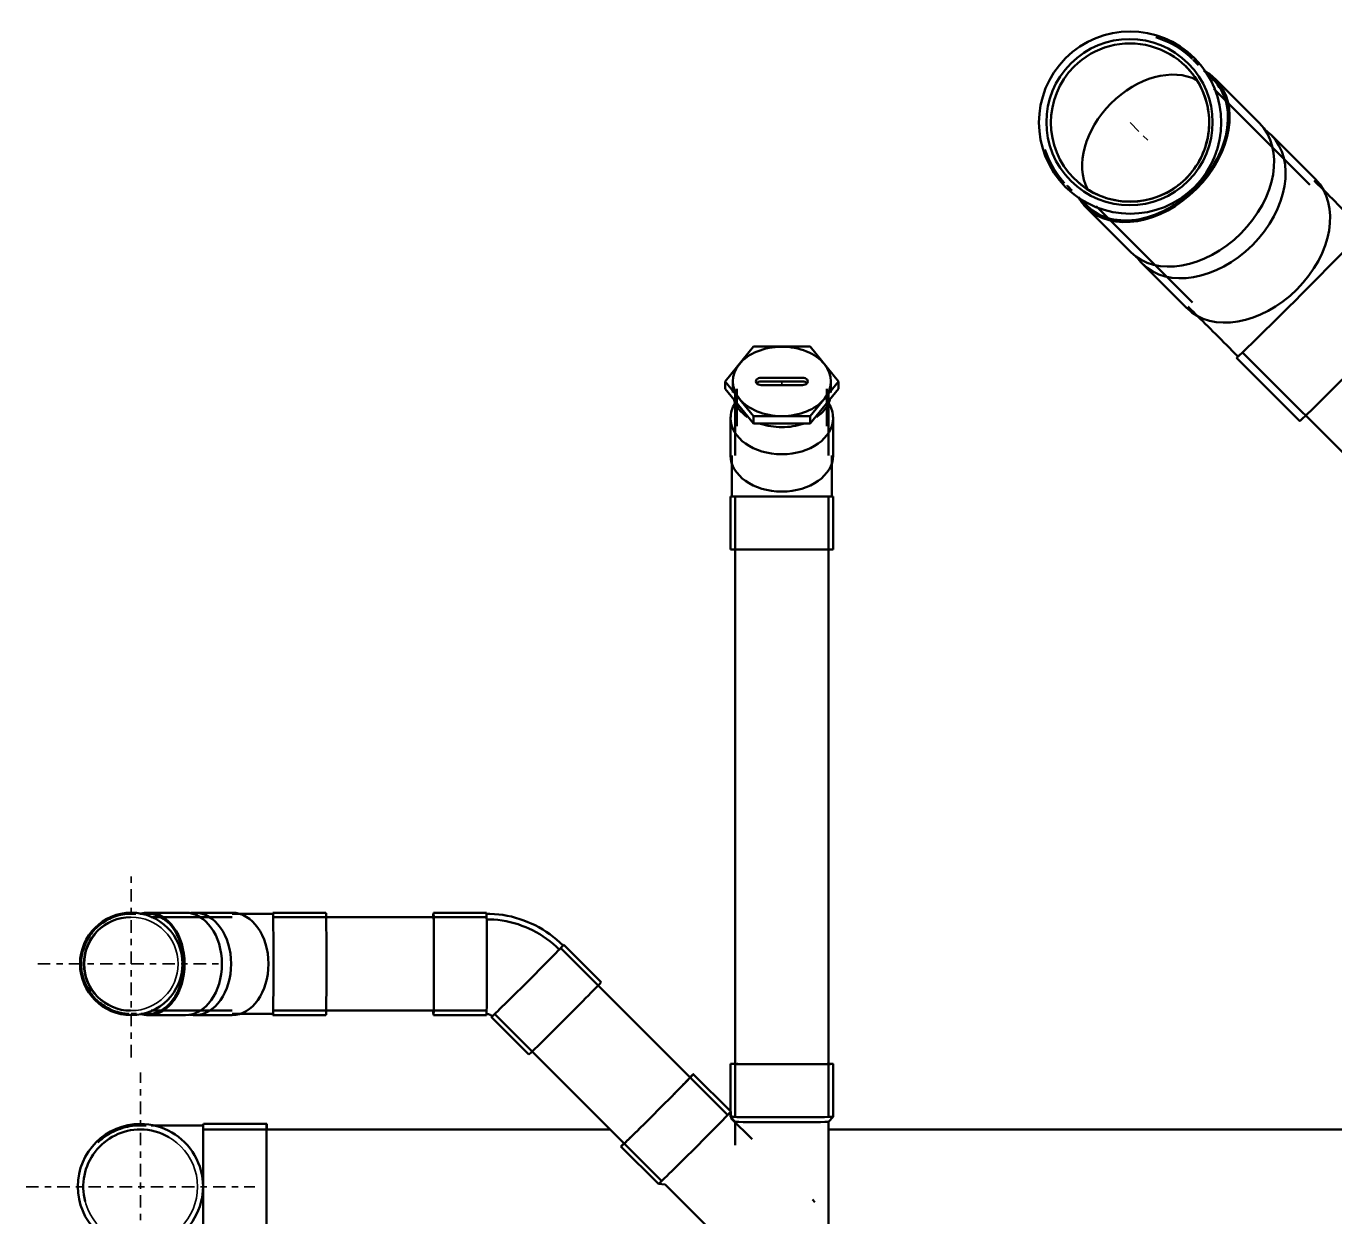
# Model space of a CAD drawing. Header units: millimetres. Extents: x -108050 to 96605, y 58136 to 140997.
# Drawn here: x -47227 to -45967, y 84818 to 85964 of the extents above; entities that cross this region are included whole.
import ezdxf

# ---------------------------------------------------------------- set-up
doc = ezdxf.new("R2010")
doc.units = ezdxf.units.MM
doc.linetypes.add('Center', pattern=[29.999999, 12, -6, 6, -6])
doc.layers.add('P-PIPE', color=3, linetype='Continuous', lineweight=50)
doc.layers.add('P-PIPE-CNTR', color=3, linetype='Center', lineweight=35)

# ---------------------------------------------------------------- blocks, each defined once
blk = doc.blocks.new('DSC_uPVC_Elbow_TienPhong - Standard-2046883-HẦM')
at = {"layer": 'P-PIPE'}
for p, q in [((-46784, 85110.8), (-46835, 85110.8)), ((-46673.5, 85044), (-46709.6, 85080)), ((-46835, 85012.2), (-46784, 85012.2)), ((-46779.3, 85010.3), (-46743.2, 84974.3))]:
    blk.add_line(p, q, dxfattribs=at)
at = {"layer": 'P-PIPE', "flags": 128}
for points in [[(-46744.1, 85101.8), (-46748, 85103.4), (-46751.9, 85104.7), (-46755.9, 85105.9), (-46759.9, 85107), (-46764, 85107.8), (-46768.1, 85108.6), (-46772.2, 85109.1), (-46776.4, 85109.5), (-46780.6, 85109.7), (-46784, 85109.8)], [(-46746.2, 85096.9), (-46749.8, 85098.3), (-46753.6, 85099.6), (-46757.4, 85100.7), (-46761.2, 85101.7), (-46765, 85102.6), (-46768.9, 85103.2), (-46772.9, 85103.8), (-46776.8, 85104.1), (-46780.7, 85104.3), (-46784, 85104.4)], [(-46714.1, 85075.5), (-46717, 85078.2), (-46719.9, 85080.8), (-46723, 85083.3), (-46726.2, 85085.7), (-46729.4, 85088), (-46732.7, 85090.1), (-46736.2, 85092.1), (-46739.6, 85093.9), (-46743.2, 85095.6), (-46746.2, 85096.9)], [(-46710.3, 85079.3), (-46713.3, 85082.2), (-46716.5, 85084.9), (-46719.7, 85087.6), (-46723, 85090.1), (-46726.4, 85092.4), (-46729.9, 85094.7), (-46733.6, 85096.8), (-46737.2, 85098.7), (-46741, 85100.5), (-46744.1, 85101.8)], [(-46784, 85013.3), (-46783.6, 85013.3), (-46783.3, 85013.3), (-46783, 85013.3), (-46782.7, 85013.2), (-46782.4, 85013.2), (-46782.1, 85013.1), (-46781.8, 85013), (-46781.5, 85012.9), (-46781.3, 85012.8), (-46781, 85012.7)], [(-46781, 85012.7), (-46780.7, 85012.6), (-46780.5, 85012.5), (-46780.2, 85012.3), (-46779.9, 85012.2), (-46779.7, 85012), (-46779.4, 85011.8), (-46779.2, 85011.7), (-46778.9, 85011.5), (-46778.7, 85011.3), (-46778.5, 85011.1)]]:
    blk.add_lwpolyline(points, dxfattribs=at)
at = {"layer": 'P-PIPE'}
for centre, major_axis, start_param, end_param in [((-46835, 85061.5), (0, 49.3), 0, 0.401158), ((-46835, 85061.5), (0, 49.3), 4.708247, 6.279043), ((-46835, 85062.1), (0, 45), 6.017244, 6.279043), ((-46835, 85062.1), (0, 45), 5.493645, 5.987292), ((-46784, 85061.5), (0, 49.3), 4.708247, 6.279043), ((-46744.4, 85045.2), (34.9, 34.9), 4.716531, 6.283185), ((-46744.4, 85045.2), (34.1, 34.1), 5.938261, 6.283185), ((-46744.4, 85045.2), (34.9, 34.9), 0.004142, 0.265941), ((-46835, 85061.5), (0, 49.3), 3.141593, 4.708247), ((-46784, 85061.5), (0, 49.3), 3.141593, 4.708247), ((-46744.4, 85045.2), (34.9, 34.9), 3.145735, 4.716531), ((-46708.4, 85009.1), (34.9, 34.9), 4.716531, 6.283185), ((-46835, 85061.5), (0, 49.3), 2.740555, 3.137451), ((-46744.4, 85045.2), (34.1, 34.1), 3.145735, 3.4948), ((-46708.4, 85009.1), (34.9, 34.9), 3.145735, 4.716531)]:
    blk.add_ellipse(centre, major_axis=major_axis, ratio=0.01, start_param=start_param, end_param=end_param, dxfattribs=at)
blk = doc.blocks.new('DSC_uPVC_Elbow_TienPhong - Standard-2046915-HẦM')
at = {"layer": 'P-PIPE'}
for p, q in [((-47028.9, 85110.8), (-47064.8, 85110.8)), ((-46938.5, 85110.8), (-46989.5, 85110.8)), ((-47064.8, 85012.2), (-47028.9, 85012.2)), ((-46989.5, 85012.2), (-46938.5, 85012.2))]:
    blk.add_line(p, q, dxfattribs=at)
at = {"layer": 'P-PIPE', "flags": 128}
for points in [[(-47028.9, 85109.8), (-47027.3, 85109.8), (-47025.6, 85109.8), (-47023.9, 85109.8), (-47022.1, 85109.8), (-47020.3, 85109.8), (-47018.4, 85109.8), (-47016.4, 85109.8), (-47014.4, 85109.8), (-47012.4, 85109.8), (-47010.3, 85109.8), (-47008.2, 85109.8), (-47006.1, 85109.8), (-47004, 85109.8), (-47001.8, 85109.8), (-46999.6, 85109.8), (-46997.4, 85109.8), (-46995.1, 85109.8), (-46992.9, 85109.8), (-46990.6, 85109.8), (-46989.5, 85109.8)], [(-46989.5, 85013.3), (-46991.7, 85013.3), (-46994, 85013.3), (-46996.2, 85013.3), (-46998.4, 85013.3), (-47000.7, 85013.3), (-47002.8, 85013.3), (-47005, 85013.3), (-47007.2, 85013.3), (-47009.3, 85013.3), (-47011.4, 85013.3), (-47013.4, 85013.3), (-47015.4, 85013.3), (-47017.4, 85013.3), (-47019.3, 85013.3), (-47021.2, 85013.3), (-47023, 85013.3), (-47024.7, 85013.3), (-47026.5, 85013.3), (-47028.1, 85013.3), (-47028.9, 85013.3)]]:
    blk.add_lwpolyline(points, dxfattribs=at)
at = {"layer": 'P-PIPE'}
for centre, ratio, start_param, end_param in [((-47064.8, 85061.5), 0.710633, 0, 0.12898), ((-47064.8, 85061.5), 0.710633, 3.141593, 6.283185), ((-47028.9, 85061.5), 0.710633, 3.141593, 6.283185), ((-46989.5, 85061.5), 0.01, 0, 0.261799), ((-46989.5, 85061.5), 0.01, 3.141593, 6.283185), ((-46938.5, 85061.5), 0.01, 3.141593, 6.283185), ((-46989.5, 85061.5), 0.01, 2.879793, 3.141593), ((-47064.8, 85061.5), 0.710633, 3.012613, 3.141593)]:
    blk.add_ellipse(centre, major_axis=(0, 49.3), ratio=ratio, start_param=start_param, end_param=end_param, dxfattribs=at)
blk = doc.blocks.new('DSC_uPVC_Elbow_TienPhong - Standard-V45-HẦM')
at = {"layer": 'P-PIPE'}
for p, q in [((-47073.7, 85110.8), (-47109.6, 85110.8)), ((-47109.6, 85012.2), (-47073.7, 85012.2))]:
    blk.add_line(p, q, dxfattribs=at)
at = {"layer": 'P-PIPE', "flags": 128}
for points in [[(-47174.1, 85061.5), (-47174.1, 85063.5), (-47174, 85065.4), (-47173.8, 85067.3), (-47173.5, 85069.2), (-47173.2, 85071.1), (-47172.7, 85073), (-47172.3, 85074.9), (-47171.7, 85076.7), (-47171, 85078.5), (-47170.3, 85080.3), (-47169.5, 85082.1), (-47168.7, 85083.8), (-47167.8, 85085.5), (-47166.8, 85087.2), (-47165.7, 85088.8), (-47164.6, 85090.3), (-47163.4, 85091.9), (-47162.2, 85093.3), (-47160.9, 85094.8), (-47159.5, 85096.1), (-47158.1, 85097.5), (-47156.6, 85098.7), (-47155.1, 85099.9), (-47153.6, 85101.1), (-47152, 85102.1), (-47150.3, 85103.1), (-47148.6, 85104.1), (-47146.9, 85105), (-47145.2, 85105.8), (-47143.4, 85106.5), (-47141.6, 85107.2), (-47139.7, 85107.7), (-47137.9, 85108.3), (-47136, 85108.7), (-47134.1, 85109.1), (-47132.2, 85109.4), (-47130.3, 85109.6), (-47128.4, 85109.7), (-47126.4, 85109.8)], [(-47125.9, 85109.8), (-47125.7, 85109.8), (-47125.5, 85109.8), (-47125.2, 85109.8), (-47124.8, 85109.8), (-47124.3, 85109.8), (-47123.7, 85109.8), (-47123, 85109.8), (-47122.3, 85109.8), (-47121.5, 85109.8)], [(-47117.3, 85109.8), (-47116.1, 85109.8), (-47114.8, 85109.8), (-47113.4, 85109.8), (-47111.9, 85109.8), (-47110.4, 85109.8), (-47109.6, 85109.8)], [(-47127.8, 85013.4), (-47129.8, 85013.5), (-47131.7, 85013.7), (-47133.6, 85013.9), (-47135.5, 85014.3), (-47137.4, 85014.7), (-47139.2, 85015.2), (-47141.1, 85015.8), (-47142.9, 85016.4), (-47144.7, 85017.1), (-47146.4, 85017.9), (-47148.2, 85018.8), (-47149.9, 85019.7), (-47151.5, 85020.7), (-47153.1, 85021.7), (-47154.7, 85022.9), (-47156.2, 85024), (-47157.7, 85025.3), (-47159.1, 85026.6), (-47160.5, 85027.9), (-47161.8, 85029.4), (-47163.1, 85030.8), (-47164.3, 85032.3), (-47165.4, 85033.9), (-47166.5, 85035.5), (-47167.5, 85037.1), (-47168.4, 85038.8), (-47169.3, 85040.5), (-47170.1, 85042.3), (-47170.9, 85044.1), (-47171.5, 85045.9), (-47172.1, 85047.7), (-47172.6, 85049.6), (-47173.1, 85051.5), (-47173.4, 85053.3), (-47173.7, 85055.3), (-47173.9, 85057.2), (-47174.1, 85059.1), (-47174.1, 85061), (-47174.1, 85061.5)], [(-47121, 85013.3), (-47121.9, 85013.3), (-47122.7, 85013.3), (-47123.4, 85013.3), (-47124, 85013.3), (-47124.5, 85013.3), (-47125, 85013.3), (-47125.4, 85013.3), (-47125.6, 85013.3), (-47125.8, 85013.3), (-47125.9, 85013.3)], [(-47109.6, 85013.3), (-47111.2, 85013.3), (-47112.7, 85013.3), (-47114.1, 85013.3), (-47115.4, 85013.3), (-47116.7, 85013.3)]]:
    blk.add_lwpolyline(points, dxfattribs=at)
at = {"layer": 'P-PIPE'}
for centre, radius, start, end in [((-47125.9, 85061.5), 49.3, 90, 270), ((-47126.5, 85061.5), 45, 90, 270), ((-47125.9, 85061.5), 49.3, 270, 90)]:
    blk.add_arc(centre, radius, start, end, dxfattribs=at)
for centre, major_axis, start_param, end_param in [((-47109.6, 85061.5), (0, 49.3), 0, 0.195354), ((-47109.6, 85061.5), (0, 48.2), 4.712389, 6.351656), ((-47109.6, 85061.5), (0, 49.3), 3.141593, 6.283185), ((-47073.7, 85061.5), (0, 49.3), 3.141593, 6.283185), ((-47109.6, 85061.5), (0, 48.2), 3.082386, 4.712389), ((-47109.6, 85061.5), (0, 49.3), 2.946239, 3.141593)]:
    blk.add_ellipse(centre, major_axis=major_axis, ratio=0.710633, start_param=start_param, end_param=end_param, dxfattribs=at)
blk = doc.blocks.new('DSC_uPVC_Elbow_TienPhong - Standard-2048158-HẦM')
at = {"layer": 'P-PIPE'}
for p, q in [((-46549, 85587.1), (-46549, 85551.1)), ((-46450.4, 85551.1), (-46450.4, 85587.1)), ((-46549, 85511.6), (-46549, 85460.6)), ((-46450.4, 85460.6), (-46450.4, 85511.6))]:
    blk.add_line(p, q, dxfattribs=at)
at = {"layer": 'P-PIPE', "flags": 128}
for points in [[(-46547.9, 85511.6), (-46547.9, 85513.8), (-46547.9, 85516.1), (-46547.9, 85518.3), (-46547.9, 85520.5), (-46547.9, 85522.7), (-46547.9, 85524.9), (-46547.9, 85527.1), (-46547.9, 85529.2), (-46547.9, 85531.4), (-46547.9, 85533.5), (-46547.9, 85535.5), (-46547.9, 85537.5), (-46547.9, 85539.5), (-46547.9, 85541.4), (-46547.9, 85543.3), (-46547.9, 85545.1), (-46547.9, 85546.9), (-46547.9, 85548.6), (-46547.9, 85550.3), (-46547.9, 85551.1)], [(-46451.5, 85551.1), (-46451.5, 85549.5), (-46451.5, 85547.8), (-46451.5, 85546), (-46451.5, 85544.2), (-46451.5, 85542.4), (-46451.5, 85540.5), (-46451.5, 85538.5), (-46451.5, 85536.5), (-46451.5, 85534.5), (-46451.5, 85532.4), (-46451.5, 85530.3), (-46451.5, 85528.2), (-46451.5, 85526), (-46451.5, 85523.9), (-46451.5, 85521.7), (-46451.5, 85519.4), (-46451.5, 85517.2), (-46451.5, 85515), (-46451.5, 85512.7), (-46451.5, 85511.6)]]:
    blk.add_lwpolyline(points, dxfattribs=at)
at = {"layer": 'P-PIPE'}
for centre, ratio, start_param, end_param in [((-46499.7, 85587.1), 0.707107, 2.740516, 3.141593), ((-46499.7, 85587.1), 0.707107, 0, 0.401076), ((-46499.7, 85587.1), 0.707107, 3.141593, 6.283185), ((-46499.7, 85551.1), 0.707107, 3.141593, 6.283185), ((-46499.7, 85511.6), 0.005, 3.141593, 6.283185), ((-46499.7, 85511.6), 0.005, 2.879793, 3.141593), ((-46499.7, 85511.6), 0.005, 0, 0.261799), ((-46499.7, 85460.6), 0.005, 3.141593, 6.283185)]:
    blk.add_ellipse(centre, major_axis=(49.3, 0), ratio=ratio, start_param=start_param, end_param=end_param, dxfattribs=at)
blk = doc.blocks.new('DSC_uPVC_Cap End2-TienPhong - Standard-2046956-HẦM')
at = {"layer": 'P-PIPE'}
for p, q in [((-46527, 85655.8), (-46554.2, 85622.3)), ((-46472.4, 85655.8), (-46527, 85655.8)), ((-46445.1, 85622.3), (-46472.4, 85655.8)), ((-46554.2, 85622.3), (-46527, 85588.9)), ((-46554.2, 85622.3), (-46554.2, 85615.3)), ((-46546.9, 85622.3), (-46546.9, 85611.7)), ((-46519.7, 85625.9), (-46479.7, 85625.9)), ((-46519.7, 85625.9), (-46499.7, 85625.9)), ((-46479.7, 85622.3), (-46519.7, 85622.3)), ((-46479.7, 85622.3), (-46519.7, 85622.3)), ((-46479.7, 85618.8), (-46519.7, 85618.8)), ((-46499.7, 85618.8), (-46519.7, 85618.8)), ((-46499.7, 85625.9), (-46479.7, 85625.9)), ((-46479.7, 85618.8), (-46499.7, 85618.8)), ((-46472.4, 85588.9), (-46445.1, 85622.3)), ((-46452.4, 85611.7), (-46452.4, 85622.3)), ((-46445.1, 85615.3), (-46445.1, 85622.3)), ((-46527, 85581.9), (-46554.2, 85615.3)), ((-46542.9, 85615.3), (-46542.9, 85579.2)), ((-46445.1, 85615.3), (-46472.4, 85581.9)), ((-46456.4, 85579.2), (-46456.4, 85615.3)), ((-46527, 85588.9), (-46472.4, 85588.9)), ((-46527, 85581.9), (-46527, 85588.9)), ((-46472.4, 85581.9), (-46527, 85581.9)), ((-46472.4, 85581.9), (-46472.4, 85588.9))]:
    blk.add_line(p, q, dxfattribs=at)
for centre, major_axis, start_param, end_param in [((-46499.7, 85622.3), (47.2, 0), 1.570796, 4.712389), ((-46499.7, 85622.3), (47.3, 0), 4.712389, 7.853982), ((-46519.7, 85622.3), (5, 0), 1.570796, 4.712389), ((-46519.7, 85622.3), (5, 0), 1.570796, 4.712389), ((-46519.7, 85618.8), (5, 0), 1.570796, 2.617994), ((-46519.7, 85618.8), (5, 0), 1.570796, 2.617994), ((-46479.7, 85622.3), (5, 0), 4.712389, 7.853982), ((-46479.7, 85622.3), (5, 0), 4.712389, 7.853982), ((-46479.7, 85618.8), (5, 0), 0.523599, 1.570796), ((-46479.7, 85618.8), (5, 0), 0.523599, 1.570796), ((-46499.7, 85611.7), (47.2, 0), 3.365992, 3.930007), ((-46499.7, 85611.7), (47.3, 0), 5.494771, 6.058786), ((-46499.7, 85611.7), (47.2, 0), 4.26359, 4.712389), ((-46499.7, 85611.7), (47.3, 0), 4.712389, 5.161188)]:
    blk.add_ellipse(centre, major_axis=major_axis, ratio=0.707107, start_param=start_param, end_param=end_param, dxfattribs=at)
blk = doc.blocks.new('DSC_uPVC_Elbow_TienPhong - Standard-V54-HẦM')
at = {"layer": 'P-PIPE'}
for p, q in [((-46995.5, 84907.4), (-47056.5, 84907.4)), ((-47056.5, 84786.8), (-46995.5, 84786.8))]:
    blk.add_line(p, q, dxfattribs=at)
at = {"layer": 'P-PIPE', "flags": 128}
for points in [[(-47158.2, 84889.4), (-47156.5, 84891), (-47154.7, 84892.5), (-47152.9, 84894), (-47151, 84895.4), (-47149, 84896.7), (-47147, 84897.9), (-47144.9, 84899.1), (-47142.8, 84900.1), (-47140.7, 84901.1), (-47138.5, 84902), (-47136.3, 84902.8), (-47134, 84903.6), (-47131.8, 84904.2), (-47129.5, 84904.7), (-47127.2, 84905.2), (-47124.8, 84905.5), (-47122.5, 84905.8), (-47120.1, 84906), (-47117.8, 84906)], [(-47117.1, 84906), (-47116.9, 84906), (-47116.7, 84906), (-47116.4, 84906), (-47115.9, 84906), (-47115.4, 84906), (-47114.8, 84906), (-47114.1, 84906), (-47113.3, 84906), (-47112.4, 84906), (-47111.4, 84906)], [(-47106.6, 84906), (-47105.2, 84906), (-47103.7, 84906), (-47102.2, 84906), (-47100.5, 84906), (-47098.8, 84906), (-47097.1, 84906), (-47095.2, 84906), (-47093.3, 84906), (-47091.4, 84906), (-47089.4, 84906), (-47087.3, 84906), (-47085.2, 84906), (-47083.1, 84906), (-47080.9, 84906), (-47078.7, 84906), (-47076.4, 84906), (-47074.1, 84906), (-47071.8, 84906), (-47069.4, 84906), (-47067.1, 84906), (-47064.7, 84906), (-47062.3, 84906), (-47059.9, 84906), (-47057.4, 84906), (-47056.5, 84906)], [(-47119.5, 84788.1), (-47121.8, 84788.3), (-47124.2, 84788.5), (-47126.5, 84788.8), (-47128.8, 84789.3), (-47131.1, 84789.8), (-47133.4, 84790.4), (-47135.7, 84791.1), (-47137.9, 84791.9), (-47140.1, 84792.7), (-47142.2, 84793.7), (-47144.4, 84794.7), (-47146.4, 84795.9), (-47148.4, 84797.1), (-47150.4, 84798.4), (-47152.3, 84799.7), (-47154.2, 84801.2), (-47156, 84802.7), (-47157.8, 84804.3)], [(-47111, 84788.1), (-47112, 84788.1), (-47112.9, 84788.1), (-47113.7, 84788.1), (-47114.5, 84788.1), (-47115.2, 84788.1), (-47115.7, 84788.1), (-47116.2, 84788.1), (-47116.6, 84788.1), (-47116.8, 84788.1), (-47117, 84788.1), (-47117.1, 84788.1)], [(-47056.5, 84788.1), (-47058.9, 84788.1), (-47061.3, 84788.1), (-47063.7, 84788.1), (-47066.1, 84788.1), (-47068.5, 84788.1), (-47070.8, 84788.1), (-47073.2, 84788.1), (-47075.5, 84788.1), (-47077.7, 84788.1), (-47080, 84788.1), (-47082.2, 84788.1), (-47084.4, 84788.1), (-47086.5, 84788.1), (-47088.6, 84788.1), (-47090.6, 84788.1), (-47092.6, 84788.1), (-47094.5, 84788.1), (-47096.3, 84788.1), (-47098.1, 84788.1), (-47099.8, 84788.1), (-47101.5, 84788.1), (-47103.1, 84788.1), (-47104.6, 84788.1), (-47106, 84788.1)]]:
    blk.add_lwpolyline(points, dxfattribs=at)
at = {"layer": 'P-PIPE'}
for radius, start, end in [(60.3, 90.0057, 270.0057), (55, 90.0057, 195.0057), (60.3, 270.0057, 90.0057), (55, 60.0057, 90.0057)]:
    blk.add_arc((-47117.1, 84847.1), radius, start, end, dxfattribs=at)
for centre, start_param, end_param in [((-47056.5, 84847.1), 0, 3.141593), ((-46995.5, 84847.1), 0, 3.141593), ((-46995.5, 84847.1), 5.880346, 6.283185), ((-46995.5, 84847.1), 3.141593, 3.544432)]:
    blk.add_ellipse(centre, major_axis=(0, 60.3), ratio=0.00523, start_param=start_param, end_param=end_param, dxfattribs=at)
blk = doc.blocks.new('DSC_uPVC_Elbow_TienPhong - Standard-V58-HẦM')
at = {"layer": 'P-PIPE'}
for p, q in [((-45986, 85817), (-46028.7, 85859.8)), ((-45877.2, 85708.2), (-45938, 85769)), ((-46152.8, 85735.7), (-46110, 85692.9)), ((-46062, 85644.9), (-46001.2, 85584.1))]:
    blk.add_line(p, q, dxfattribs=at)
at = {"layer": 'P-PIPE', "flags": 128}
for points in [[(-45987.3, 85815.6), (-45985.4, 85813.6), (-45983.3, 85811.6), (-45981.2, 85809.5), (-45979, 85807.3), (-45976.8, 85805.1), (-45974.5, 85802.8), (-45972.1, 85800.4), (-45969.7, 85798), (-45967.2, 85795.5), (-45964.7, 85793), (-45962.2, 85790.4), (-45959.6, 85787.8), (-45956.9, 85785.2), (-45954.3, 85782.6), (-45951.6, 85779.9), (-45948.9, 85777.2), (-45946.2, 85774.5), (-45943.5, 85771.7), (-45940.7, 85769), (-45939.3, 85767.6)], [(-46060.6, 85646.3), (-46063.4, 85649), (-46066.1, 85651.8), (-46068.8, 85654.5), (-46071.5, 85657.2), (-46074.2, 85659.9), (-46076.9, 85662.6), (-46079.5, 85665.2), (-46082.1, 85667.8), (-46084.7, 85670.4), (-46087.2, 85672.9), (-46089.7, 85675.4), (-46092.2, 85677.9), (-46094.6, 85680.3), (-46096.9, 85682.6), (-46099.2, 85684.9), (-46101.4, 85687.1), (-46103.6, 85689.2), (-46105.6, 85691.3), (-46107.6, 85693.3), (-46108.6, 85694.3)]]:
    blk.add_lwpolyline(points, dxfattribs=at)
at = {"layer": 'P-PIPE'}
for centre, major_axis, ratio, start_param, end_param in [((-46090.8, 85797.7), (62, 62), 0.710633, 3.141506, 6.283098), ((-46090.8, 85797.7), (62, 62), 0.710633, 6.283098, 6.411423), ((-46048, 85755), (62, 62), 0.710633, 3.141506, 6.283098), ((-46000, 85707), (62, 62), 0.01, 3.141532, 6.283124), ((-46000, 85707), (60.7, 60.7), 0.01, 6.005925, 6.190724), ((-46000, 85707), (62, 62), 0.01, 6.283124, 6.48487), ((-46090.8, 85797.7), (62, 62), 0.710633, 3.013352, 3.141506), ((-45939.2, 85646.2), (62, 62), 0.01, 3.141532, 6.283124), ((-46000, 85707), (62, 62), 0.01, 2.940312, 3.141532), ((-46000, 85707), (60.7, 60.7), 0.01, 3.233931, 3.418731)]:
    blk.add_ellipse(centre, major_axis=major_axis, ratio=ratio, start_param=start_param, end_param=end_param, dxfattribs=at)
blk = doc.blocks.new('DSC_uPVC_Elbow_TienPhong - Standard-V59-HẦM')
at = {"layer": 'P-PIPE'}
for p, q in [((-46039.9, 85870.9), (-46082.7, 85913.7)), ((-46206.7, 85789.7), (-46163.9, 85746.9))]:
    blk.add_line(p, q, dxfattribs=at)
at = {"layer": 'P-PIPE', "flags": 128}
for points in [[(-46139.6, 85953.6), (-46136.4, 85952.5), (-46133.2, 85951.3), (-46130, 85950), (-46126.9, 85948.6), (-46123.8, 85947), (-46120.9, 85945.3), (-46117.9, 85943.5), (-46115.1, 85941.6), (-46112.3, 85939.6), (-46109.6, 85937.4), (-46107.1, 85935.2), (-46104.6, 85932.8)], [(-46110.7, 85817.7), (-46108.6, 85819.9), (-46106.6, 85822.2), (-46104.6, 85824.5), (-46102.8, 85826.9), (-46101.1, 85829.4), (-46099.4, 85832), (-46097.9, 85834.7), (-46096.5, 85837.3), (-46095.2, 85840.1), (-46094, 85842.9), (-46092.9, 85845.7), (-46091.9, 85848.6), (-46091.1, 85851.6), (-46090.3, 85854.5), (-46089.7, 85857.5), (-46089.2, 85860.5), (-46088.8, 85863.5), (-46088.6, 85866.5), (-46088.4, 85869.6), (-46088.4, 85872.6), (-46088.5, 85875.7), (-46088.7, 85878.7), (-46089.1, 85881.7), (-46089.6, 85884.8), (-46090.1, 85887.7), (-46090.9, 85890.7), (-46091.7, 85893.6), (-46092.6, 85896.5), (-46093.7, 85899.4), (-46094.9, 85902.2), (-46096.1, 85905), (-46097.5, 85907.7), (-46099, 85910.3), (-46100.6, 85912.9), (-46102.3, 85915.4), (-46104.1, 85917.9), (-46106, 85920.3), (-46108, 85922.6), (-46110.1, 85924.8), (-46110.7, 85925.4)], [(-46103.8, 85932.1), (-46103.7, 85932), (-46103.4, 85931.7), (-46103, 85931.3), (-46102.5, 85930.8), (-46101.9, 85930.2), (-46101.2, 85929.5), (-46100.4, 85928.7), (-46099.5, 85927.8), (-46098.5, 85926.8)], [(-46093.4, 85921.7), (-46091.9, 85920.2), (-46090.3, 85918.6), (-46088.7, 85916.9), (-46086.9, 85915.2), (-46085, 85913.3), (-46084.1, 85912.4)], [(-46227.6, 85813.3), (-46229.9, 85815.9), (-46232, 85818.6), (-46234.1, 85821.3), (-46236, 85824.1), (-46237.9, 85827), (-46239.6, 85830), (-46241.2, 85833), (-46242.7, 85836.1), (-46244, 85839.3), (-46245.3, 85842.5), (-46246.4, 85845.7)], [(-46220.3, 85806), (-46221.3, 85806.9), (-46222.1, 85807.8), (-46222.9, 85808.6), (-46223.5, 85809.2), (-46224.1, 85809.8), (-46224.5, 85810.2), (-46224.9, 85810.5), (-46225.1, 85810.7), (-46225.2, 85810.8)], [(-46218.4, 85817.7), (-46216.2, 85815.6), (-46213.9, 85813.5), (-46211.6, 85811.6), (-46209.1, 85809.8), (-46206.6, 85808), (-46204, 85806.4), (-46201.4, 85804.9), (-46198.7, 85803.5), (-46196, 85802.2), (-46193.2, 85801), (-46190.3, 85799.9), (-46187.4, 85798.9), (-46184.5, 85798), (-46181.6, 85797.3), (-46178.6, 85796.7), (-46175.6, 85796.2), (-46172.6, 85795.8), (-46169.5, 85795.5), (-46166.5, 85795.4), (-46163.4, 85795.4), (-46160.4, 85795.5), (-46157.4, 85795.7), (-46154.3, 85796.1), (-46151.3, 85796.5), (-46148.3, 85797.1), (-46145.4, 85797.8), (-46142.4, 85798.7), (-46139.5, 85799.6), (-46136.7, 85800.7), (-46133.9, 85801.8), (-46131.1, 85803.1), (-46128.4, 85804.5), (-46125.7, 85806), (-46123.2, 85807.6), (-46120.6, 85809.3), (-46118.2, 85811.1), (-46115.8, 85813), (-46113.5, 85815), (-46111.3, 85817.1), (-46110.7, 85817.7)], [(-46205.4, 85791), (-46207.3, 85792.9), (-46209.1, 85794.7), (-46210.8, 85796.5), (-46212.4, 85798.1), (-46214, 85799.6)]]:
    blk.add_lwpolyline(points, dxfattribs=at)
at = {"layer": 'P-PIPE'}
for centre, radius, start, end in [((-46164.5, 85871.5), 87.7, 45.0035, 225.0035), ((-46165, 85871.9), 80, 45.0035, 225.0035), ((-46164.5, 85871.5), 76.2, 315.0035, 135.0035), ((-46164.5, 85871.5), 87.7, 225.0035, 45.0035), ((-46164.5, 85871.5), 76.2, 135.0035, 315.0035), ((-46165, 85871.9), 80, 225.0035, 45.0035)]:
    blk.add_arc(centre, radius, start, end, dxfattribs=at)
for centre, major_axis, start_param, end_param in [((-46144.7, 85851.7), (53.8, 53.8), 0.217709, 1.570796), ((-46144.7, 85851.7), (62, 62), 3.141593, 6.283185), ((-46144.7, 85851.7), (60.6, 60.7), 4.712389, 6.345999), ((-46144.7, 85851.7), (62, 62), 0, 0.182342), ((-46144.7, 85851.7), (53.8, 53.8), 1.570796, 2.923884), ((-46101.9, 85808.9), (62, 62), 3.141593, 6.283185), ((-46144.7, 85851.7), (60.6, 60.7), 3.087743, 4.712389), ((-46144.7, 85851.7), (62, 62), 2.965635, 3.141593)]:
    blk.add_ellipse(centre, major_axis=major_axis, ratio=0.710633, start_param=start_param, end_param=end_param, dxfattribs=at)

msp = doc.modelspace()

# ---------------------------------------------------------------- linework, layer by layer
at = {"layer": 'P-PIPE'}
for p, q in [((-45991.4, 85811.5), (-46083.9, 85904)), ((-46197, 85790.9), (-46104.5, 85698.4)), ((-46056.5, 85650.4), (-44915.2, 84509)), ((-46544.7, 85611.7), (-46544.7, 85551.1)), ((-46454.7, 85551.1), (-46454.7, 85611.7)), ((-46544.7, 85511.6), (-46544.7, 84914.2)), ((-46454.7, 84914.2), (-46454.7, 85511.6)), ((-47028.9, 85106.5), (-47106.8, 85106.5)), ((-46784, 85106.5), (-46989.5, 85106.5)), ((-46551.9, 84916.2), (-46712.6, 85077)), ((-47106.8, 85016.5), (-47028.9, 85016.5)), ((-46989.5, 85016.5), (-46784, 85016.5)), ((-46776.3, 85013.4), (-46615.5, 84852.6)), ((-46549, 84965.2), (-46549, 84914.2)), ((-46450.4, 84914.2), (-46450.4, 84965.2)), ((-46548.8, 84919.3), (-46584.9, 84955.3)), ((-46549, 84914.2), (-46544.7, 84909.4)), ((-46548.5, 84912.8), (-46548.8, 84919.3)), ((-46454.7, 84909.4), (-46450.4, 84914.2)), ((-46665, 84902.1), (-47056.5, 84902.1)), ((-46528.4, 84892.8), (-46548.5, 84912.8)), ((-46544.7, 84909.4), (-46544.7, 84887)), ((-45308.4, 84902.2), (-46454.8, 84902.1)), ((-46454.7, 84766.4), (-46454.7, 84909.4)), ((-46654.6, 84885.6), (-46618.5, 84849.6)), ((-46618.5, 84849.6), (-46612.1, 84849.2)), ((-46612.1, 84849.2), (-46531.5, 84768.6)), ((-46467.9, 84832.2), (-46470.3, 84834.7))]:
    msp.add_line(p, q, dxfattribs=at)
at = {"layer": 'P-PIPE', "lineweight": 35}
for centre, radius, start, end in [((-47125.9, 85061.5), 45, 0, 180), ((-47125.9, 85061.5), 45, 180, 0), ((-47117.1, 84846.9), 55, 0, 180), ((-47117.1, 84846.9), 55, 180, 0)]:
    msp.add_arc(centre, radius, start, end, dxfattribs=at)
at = {"layer": 'P-PIPE'}
for centre, major_axis, ratio, start_param, end_param in [((-46499.7, 84965.2), (49.3, 0), 0.005, 2.740276, 3.141593), ((-46499.7, 84965.2), (49.3, 0), 0.005, 3.150734, 4.721531), ((-46499.7, 84965.2), (45, 0), 0.005, 3.412534, 3.538889), ((-46499.7, 84965.2), (49.3, 0), 0.005, 4.721531, 6.684231), ((-46499.7, 84965.2), (45, 0), 0.005, 5.768728, 5.895083), ((-46499.7, 84965.2), (45, 0), 0.005, 6.030528, 6.283185), ((-46619.7, 84920.5), (34.9, 34.9), 0.01, 4.715318, 6.283185), ((-46619.7, 84920.5), (31.8, 31.8), 0.01, 5.762515, 6.022325), ((-46619.7, 84920.5), (34.9, 34.9), 0.01, 0.002929, 0.401045), ((-46619.7, 84920.5), (31.8, 31.8), 0.01, 5.238917, 5.498096), ((-46619.7, 84920.5), (31.8, 31.8), 0.01, 5.500716, 5.7601), ((-46619.7, 84920.5), (34.9, 34.9), 0.01, 3.144521, 4.715318), ((-46583.7, 84884.4), (34.9, 34.9), 0.01, 4.715318, 6.283185), ((-46499.7, 84914.2), (49.3, 0), 0.005, 3.150734, 4.721531), ((-46499.7, 84914.2), (49.3, 0), 0.005, 4.721531, 6.292327), ((-46619.7, 84920.5), (31.8, 31.8), 0.01, 3.92992, 4.188517), ((-46499.7, 84909.4), (45, 0), 0.005, 3.150734, 6.283185), ((-46619.7, 84920.5), (34.9, 34.9), 0.01, 2.740463, 3.141593), ((-46619.7, 84920.5), (31.8, 31.8), 0.01, 3.406321, 3.6643), ((-46619.7, 84920.5), (31.8, 31.8), 0.01, 3.66812, 3.926516), ((-46583.7, 84884.4), (34.9, 34.9), 0.01, 3.144521, 4.715318)]:
    msp.add_ellipse(centre, major_axis=major_axis, ratio=ratio, start_param=start_param, end_param=end_param, dxfattribs=at)
at = {"layer": 'P-PIPE-CNTR'}
for p, q in [((-46164.5, 85871.5), (-46144.7, 85851.7)), ((-46499.7, 85618.8), (-46499.7, 85622.3)), ((-47125.9, 84971.5), (-47125.9, 85151.5)), ((-47215.9, 85061.5), (-47035.9, 85061.5)), ((-47117.1, 84736.9), (-47117.1, 84956.9)), ((-47227.1, 84846.9), (-47007.1, 84846.9)), ((-47117.1, 84847.1), (-47117.1, 84846.9))]:
    msp.add_line(p, q, dxfattribs=at)

# ---------------------------------------------------------------- block references
at = {"layer": 'P-PIPE'}
for name in ['DSC_uPVC_Elbow_TienPhong - Standard-V59-HẦM', 'DSC_uPVC_Elbow_TienPhong - Standard-V58-HẦM', 'DSC_uPVC_Cap End2-TienPhong - Standard-2046956-HẦM', 'DSC_uPVC_Elbow_TienPhong - Standard-2048158-HẦM', 'DSC_uPVC_Elbow_TienPhong - Standard-V45-HẦM', 'DSC_uPVC_Elbow_TienPhong - Standard-2046915-HẦM', 'DSC_uPVC_Elbow_TienPhong - Standard-2046883-HẦM', 'DSC_uPVC_Elbow_TienPhong - Standard-V54-HẦM']:
    msp.add_blockref(name, (0, 0), dxfattribs=at)

doc.saveas('drawing.dxf')
